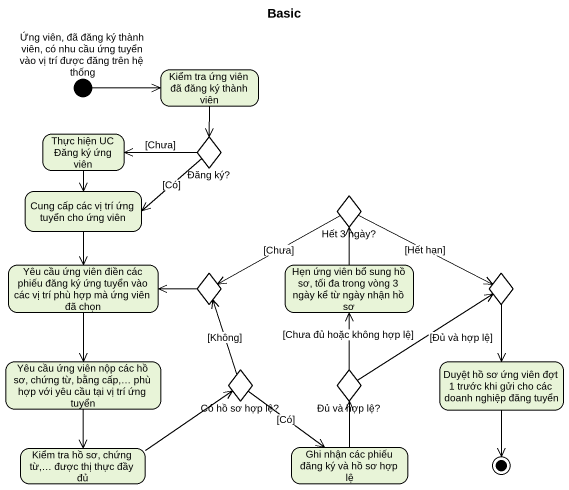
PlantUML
@startuml
title Basic
hide empty description
state "Kiểm tra ứng viên đã đăng ký thành viên" as Kiểm_tra_ứng_viên_đã_đăng
state "Ứng viên, đã đăng ký thành viên, có nhu cầu ứng tuyển vào vị trí được đăng trên hệ thống" as Ứng_viên_đã_đăng_ký_thành <<start>>
state "Thực hiện UC Đăng ký ứng viên" as Thực_hiện_UC_Đăng_ký_ứng
state "Đăng ký?" as Đăng_ký <<choice>>
state "Cung cấp các vị trí ứng tuyển cho ứng viên" as Cung_cấp_các_vị_trí_ứng
state "Hết 3 ngày?" as Hết_3_ngày <<choice>>
state "Yêu cầu ứng viên điền các phiếu đăng ký ứng tuyển vào các vị trí phù hợp mà ứng viên đã chọn" as Yêu_cầu_ứng_viên_điền_các
state choice1 <<choice>>
state "Hẹn ứng viên bổ sung hồ sơ, tối đa trong vòng 3 ngày kể từ ngày nhận hồ sơ" as Hẹn_ứng_viên_bổ_sung_hồ_sơ
state choice2 <<choice>>
state "Yêu cầu ứng viên nộp các hồ sơ, chứng từ, bằng cấp,… phù hợp với yêu cầu tại vị trí ứng tuyển" as Yêu_cầu_ứng_viên_nộp_các_hồ
state "Duyệt hồ sơ ứng viên đợt 1 trước khi gửi cho các doanh nghiệp đăng tuyển" as Duyệt_hồ_sơ_ứng_viên_đợt_1
state "Có hồ sơ hợp lệ?" as Có_hồ_sơ_hợp_lệ <<choice>>
state "Đủ và hợp lệ?" as Đủ_và_hợp_lệ <<choice>>
state "Kiểm tra hồ sơ, chứng từ,… được thị thực đầy đủ" as Kiểm_tra_hồ_sơ_chứng_từ
state "Ghi nhận các phiếu đăng ký và hồ sơ hợp lệ" as Ghi_nhận_các_phiếu_đăng_ký
Kiểm_tra_ứng_viên_đã_đăng --> Đăng_ký
Ứng_viên_đã_đăng_ký_thành -right-> Kiểm_tra_ứng_viên_đã_đăng
Thực_hiện_UC_Đăng_ký_ứng --> Cung_cấp_các_vị_trí_ứng
Đăng_ký -left-> Thực_hiện_UC_Đăng_ký_ứng : [Chưa]
Đăng_ký -left-> Cung_cấp_các_vị_trí_ứng : [Có]
Cung_cấp_các_vị_trí_ứng --> Yêu_cầu_ứng_viên_điền_các
Hết_3_ngày -left-> choice1 : [Chưa]
Hết_3_ngày -right-> choice2 : [Hết hạn]
Yêu_cầu_ứng_viên_điền_các --> Yêu_cầu_ứng_viên_nộp_các_hồ
choice1 -left-> Yêu_cầu_ứng_viên_điền_các
Hẹn_ứng_viên_bổ_sung_hồ_sơ -up-> Hết_3_ngày
choice2 --> Duyệt_hồ_sơ_ứng_viên_đợt_1
Yêu_cầu_ứng_viên_nộp_các_hồ --> Kiểm_tra_hồ_sơ_chứng_từ
Có_hồ_sơ_hợp_lệ -up-> choice1 : [Không]
Có_hồ_sơ_hợp_lệ --> Ghi_nhận_các_phiếu_đăng_ký : [Có]
Đủ_và_hợp_lệ -up-> Hẹn_ứng_viên_bổ_sung_hồ_sơ : [Chưa đủ hoặc không hợp lệ]
Đủ_và_hợp_lệ -up-> choice2 : [Đủ và hợp lệ]
Kiểm_tra_hồ_sơ_chứng_từ -right-> Có_hồ_sơ_hợp_lệ
Ghi_nhận_các_phiếu_đăng_ký -up-> Đủ_và_hợp_lệ
Duyệt_hồ_sơ_ứng_viên_đợt_1 --> [*]
@enduml
